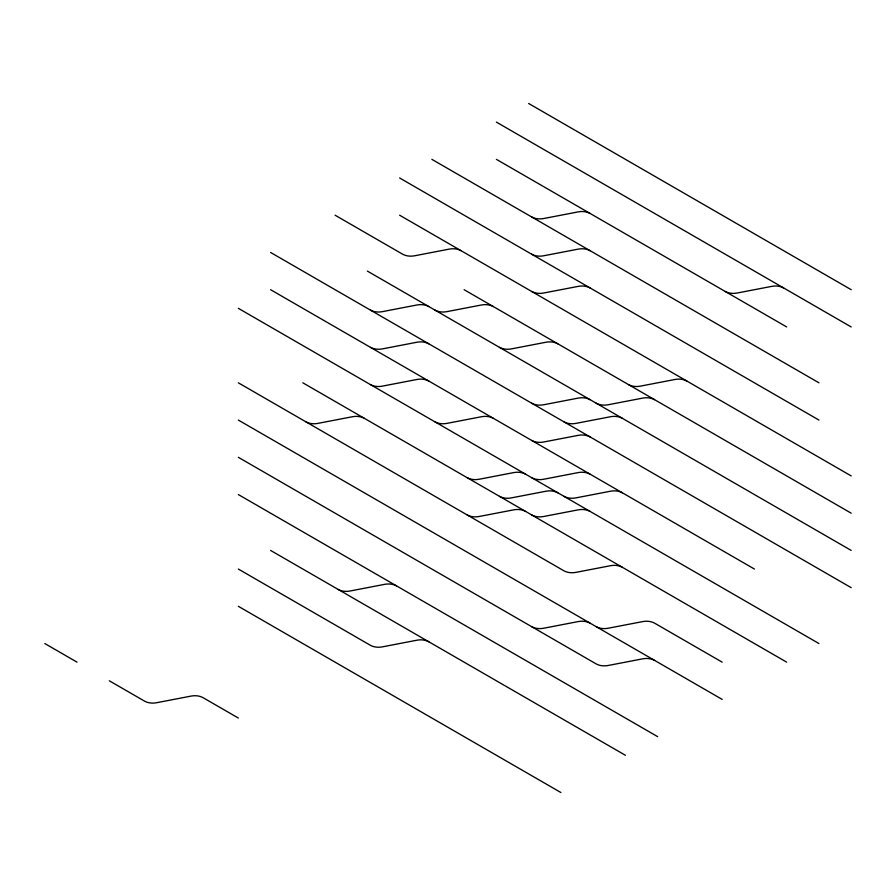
<?xml version="1.0" encoding="UTF-8"?>
<svg xmlns="http://www.w3.org/2000/svg" width="896" height="896" viewBox="0 0 896 896"><rect width="100%" height="100%" fill="white"/><g stroke="black" fill="none" stroke-linecap="round" stroke-linejoin="round"><path stroke-width="1.34" d="M528.64 103.477L851.2 289.699M496.384 122.102L851.2 326.95M496.384 159.342L786.688 326.95M431.872 159.342L818.944 382.816M399.616 177.968L818.944 420.067M399.616 215.208L851.2 475.933M335.104 215.208L402.696 254.24A11.402 6.586 0 0 0 414.366 255.83L449.378 249.088A11.402 6.586 0 0 1 461.048 250.678M464.128 289.71L851.2 513.184M367.36 271.085L851.2 550.424M270.592 252.459L851.2 587.675M270.592 289.699L754.432 569.05M238.336 308.325L818.944 643.541M302.848 382.816L786.688 662.166M238.336 382.816L563.976 570.83A11.402 6.586 0 0 0 575.646 572.421L610.658 565.678A11.402 6.586 0 0 1 622.328 567.269M722.176 662.166L654.584 623.146A11.402 6.586 0 0 0 642.914 621.555L607.902 628.286A11.402 6.586 0 0 1 596.232 626.696M238.336 420.067L722.176 699.406M238.336 457.307L596.232 663.947A11.402 6.586 0 0 0 607.902 665.538L642.914 658.795A11.402 6.586 0 0 1 654.584 660.386M238.336 494.558L657.664 736.658M270.592 550.424L625.408 755.283M238.336 569.05L370.44 645.322A11.402 6.586 0 0 0 382.11 646.912L417.122 640.17A11.402 6.586 0 0 1 428.792 641.76M238.336 606.301L560.896 792.523M238.336 718.032L203 697.637A11.402 6.586 0 0 0 191.33 696.046L156.318 702.778A11.402 6.586 0 0 1 144.648 701.187L109.312 680.792M44.8 643.541L77.056 662.166M531.72 216.989A11.402 6.586 0 0 0 543.39 218.579L578.402 211.848A11.402 6.586 0 0 1 590.072 213.438M531.72 254.24A11.402 6.586 0 0 0 543.39 255.83L578.402 249.088A11.402 6.586 0 0 1 590.072 250.678M531.72 291.48A11.402 6.586 0 0 0 543.39 293.07L578.402 286.339A11.402 6.586 0 0 1 590.072 287.93M725.256 291.48A11.402 6.586 0 0 0 736.926 293.07L771.938 286.339A11.402 6.586 0 0 1 783.608 287.93M499.464 347.346A11.402 6.586 0 0 0 511.134 348.936L546.146 342.205A11.402 6.586 0 0 1 557.816 343.795M531.72 403.222A11.402 6.586 0 0 0 543.39 404.813L578.402 398.07A11.402 6.586 0 0 1 590.072 399.661M370.44 310.106A11.402 6.586 0 0 0 382.11 311.696L417.122 304.954A11.402 6.586 0 0 1 428.792 306.544M370.44 347.346A11.402 6.586 0 0 0 382.11 348.936L417.122 342.205A11.402 6.586 0 0 1 428.792 343.795M628.488 384.597A11.402 6.586 0 0 0 640.158 386.187L675.17 379.445A11.402 6.586 0 0 1 686.84 381.035M434.952 310.106A11.402 6.586 0 0 0 446.622 311.696L481.634 304.954A11.402 6.586 0 0 1 493.304 306.544M563.976 421.848A11.402 6.586 0 0 0 575.646 423.438L610.658 416.696A11.402 6.586 0 0 1 622.328 418.286M370.44 384.597A11.402 6.586 0 0 0 382.11 386.187L417.122 379.445A11.402 6.586 0 0 1 428.792 381.035M305.928 421.848A11.402 6.586 0 0 0 317.598 423.438L352.61 416.696A11.402 6.586 0 0 1 364.28 418.286M531.72 440.462A11.402 6.586 0 0 0 543.39 442.053L578.402 435.322A11.402 6.586 0 0 1 590.072 436.912M531.72 477.714A11.402 6.586 0 0 0 543.39 479.304L578.402 472.562A11.402 6.586 0 0 1 590.072 474.152M531.72 514.954A11.402 6.586 0 0 0 543.39 516.544L578.402 509.813A11.402 6.586 0 0 1 590.072 511.403M596.232 403.222A11.402 6.586 0 0 0 607.902 404.813L642.914 398.07A11.402 6.586 0 0 1 654.584 399.661M434.952 421.848A11.402 6.586 0 0 0 446.622 423.438L481.634 416.696A11.402 6.586 0 0 1 493.304 418.286M467.208 477.714A11.402 6.586 0 0 0 478.878 479.304L513.89 472.562A11.402 6.586 0 0 1 525.56 474.152M467.208 514.954A11.402 6.586 0 0 0 478.878 516.544L513.89 509.813A11.402 6.586 0 0 1 525.56 511.403M563.976 496.339A11.402 6.586 0 0 0 575.646 497.93L610.658 491.187A11.402 6.586 0 0 1 622.328 492.778M499.464 496.339A11.402 6.586 0 0 0 511.134 497.93L546.146 491.187A11.402 6.586 0 0 1 557.816 492.778M531.72 626.696A11.402 6.586 0 0 0 543.39 628.286L578.402 621.544A11.402 6.586 0 0 1 590.072 623.134M338.184 589.456A11.402 6.586 0 0 0 349.854 591.046L384.866 584.304A11.402 6.586 0 0 1 396.536 585.894"/></g></svg>
